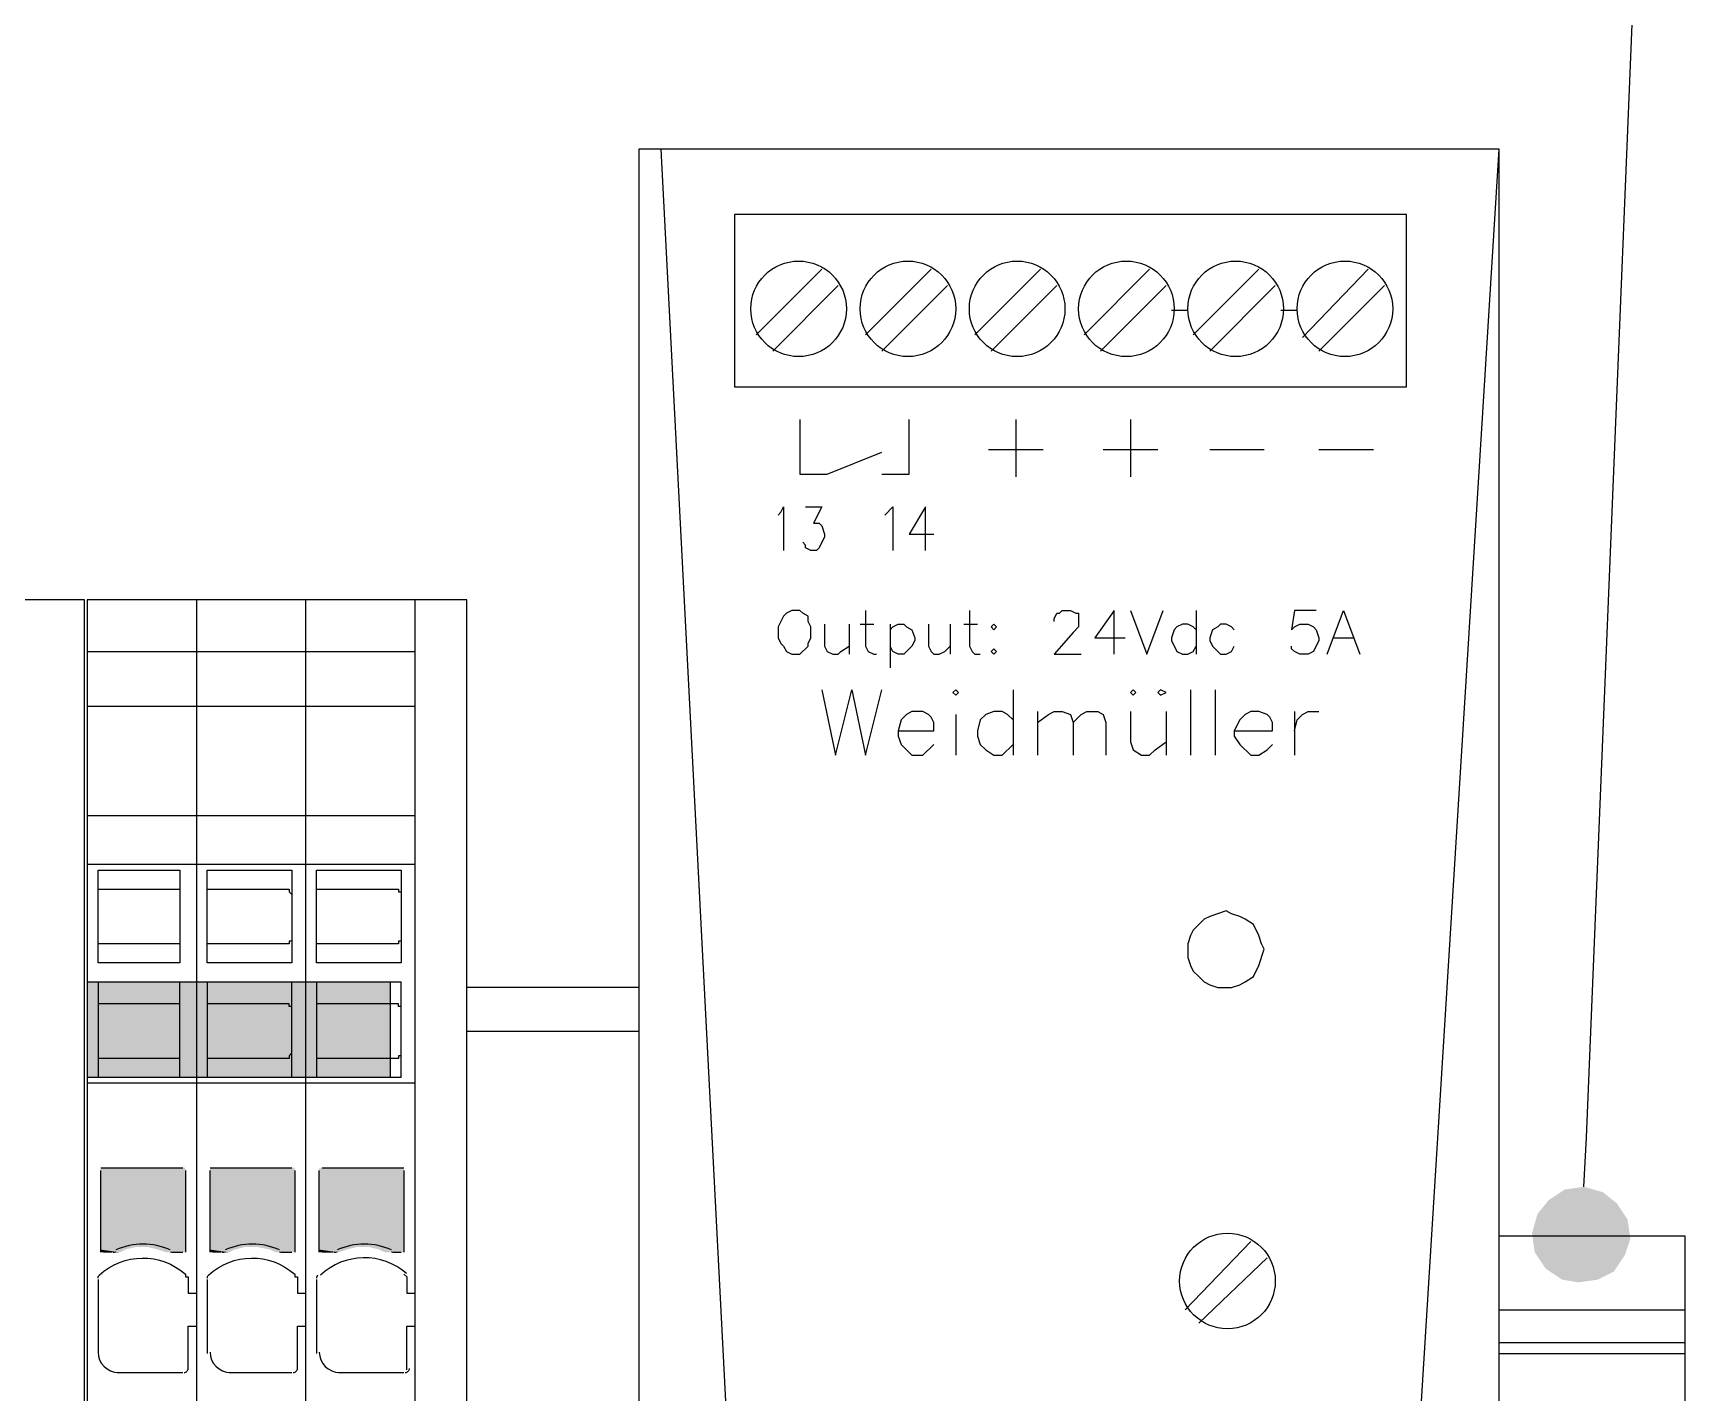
# Model space of a CAD drawing. Header units: feet. Extents: x -159 to 1687, y -48 to 1556.
# Drawn here: x 550.8143 to 551.0663, y 1044.5509 to 1044.7584 of the extents above; entities that cross this region are included whole.
import ezdxf

# ---------------------------------------------------------------- set-up
doc = ezdxf.new("R2010")
doc.units = ezdxf.units.FT
doc.header["$MEASUREMENT"] = 0
for name, color, linetype in [('PDF_0', 7, 'Continuous'), ('PDF_Carril', 7, 'Continuous'), ('PDF_Prensaestopas', 7, 'Continuous')]:
    doc.layers.add(name, color=color, linetype=linetype)

msp = doc.modelspace()

# ---------------------------------------------------------------- linework, layer by layer
at = {"layer": 'PDF_0', "lineweight": 25}
for p, q in [((550.8391969444135, 1044.671939071256), (550.8391969444135, 1044.381925486276)), ((550.8558643918261, 1044.671939071256), (550.8558643918261, 1044.381925486276)), ((550.8225294970007, 1044.613603005313), (550.8704484083121, 1044.613603005313)), ((550.8704484083121, 1044.599018988826), (550.8225294970007, 1044.599018988826))]:
    msp.add_line(p, q, dxfattribs=at)
for points in [[(551.0204554350257, 1044.458595744375), (551.0379562548092, 1044.740692291834), (550.9067001064348, 1044.740692291834), (550.9067001064348, 1044.330673085483), (551.0379562548092, 1044.330673085483), (551.0379562548092, 1044.740692291834)], [(550.9100335959172, 1044.740692291834), (550.9246176124034, 1044.45901243056), (551.0204554350257, 1044.45901243056), (551.0379562548092, 1044.330673085483)], [(550.9246176124034, 1044.712357631232), (550.9346180808509, 1044.72235809968)], [(550.941285059816, 1044.712357631232), (550.9512855282635, 1044.72235809968)], [(550.9579525072284, 1044.712357631232), (550.9679529756763, 1044.72235809968)], [(550.9746199546412, 1044.712357631232), (550.9846204230887, 1044.72235809968)], [(550.9912874020538, 1044.712357631232), (551.0012878705013, 1044.72235809968)], [(551.0079548494666, 1044.711940945047), (551.0179553179141, 1044.72235809968)], [(550.927117729515, 1044.70985751412), (550.9371181979625, 1044.719857982568)], [(550.9437851769278, 1044.70985751412), (550.9537856453753, 1044.719857982568)], [(550.9604526243404, 1044.70985751412), (550.9704530927879, 1044.719857982568)], [(550.9771200717532, 1044.70985751412), (550.9871205402007, 1044.719857982568)], [(550.9937875191658, 1044.70985751412), (551.0037879876134, 1044.719857982568)], [(551.0104549665782, 1044.70985751412), (551.0204554350257, 1044.719857982568)], [(550.9879539125714, 1044.7161078069), (550.9904540296832, 1044.7161078069)], [(551.0046213599837, 1044.7161078069), (551.0071214770958, 1044.7161078069)], [(550.9312845913685, 1044.699440359487), (550.9312845913685, 1044.691106635781), (550.9354514532215, 1044.691106635781), (550.9437851769278, 1044.694440125263)], [(550.9437851769278, 1044.691106635781), (550.9479520387808, 1044.691106635781), (550.9479520387808, 1044.699440359487)], [(550.9642028000085, 1044.699440359487), (550.9642028000085, 1044.690689949596)], [(550.9817036197915, 1044.699440359487), (550.9817036197915, 1044.690689949596)], [(550.9600359381552, 1044.694856811449), (550.9683696618615, 1044.694856811449)], [(550.9775367579384, 1044.694856811449), (550.985870481645, 1044.694856811449)], [(550.9937875191658, 1044.694856811449), (551.0021212428721, 1044.694856811449)], [(551.0104549665782, 1044.694856811449), (551.0187886902847, 1044.694856811449)], [(550.9279511018856, 1044.684856343001), (550.9283677880712, 1044.685273029187), (550.9287844742564, 1044.686106401557), (550.9287844742564, 1044.679439422592)], [(550.9321179637388, 1044.686106401557), (550.9346180808509, 1044.686106401557), (550.9333680222951, 1044.683606284445), (550.9342013946657, 1044.683606284445), (550.9346180808509, 1044.68318959826), (550.9350347670361, 1044.681939539704), (550.9350347670361, 1044.681522853518), (550.9342013946657, 1044.679856108778), (550.9337847084801, 1044.679439422592), (550.9329513361095, 1044.679439422592), (550.9321179637388, 1044.679856108778), (550.9321179637388, 1044.680272794963), (550.9317012775537, 1044.680689481148)], [(550.9442018631132, 1044.684856343001), (550.945451921669, 1044.686106401557), (550.945451921669, 1044.679439422592)], [(550.9504521558929, 1044.679439422592), (550.9504521558929, 1044.686106401557), (550.9479520387808, 1044.681939539704), (550.9517022144487, 1044.681939539704)], [(550.8221128108155, 1044.671939071256), (550.7641934310564, 1044.671939071256), (550.7641934310564, 1044.381925486276), (550.8221128108155, 1044.381925486276)], [(550.8221128108155, 1044.381925486276), (550.8221128108155, 1044.671939071256)], [(550.8804488767596, 1044.671939071256), (550.8225294970007, 1044.671939071256), (550.8225294970007, 1044.381925486276), (550.8804488767596, 1044.381925486276)], [(550.8725318392385, 1044.671939071256), (550.8725318392385, 1044.381925486276)], [(550.8804488767596, 1044.381925486276), (550.8804488767596, 1044.671939071256)], [(550.941285059816, 1044.670272326515), (550.941285059816, 1044.664855406106), (550.9417017460012, 1044.664022033736), (550.9425351183718, 1044.66360534755), (550.942951804557, 1044.66360534755)], [(550.957119134858, 1044.670272326515), (550.957119134858, 1044.664855406106), (550.9575358210432, 1044.664022033736), (550.9579525072284, 1044.66360534755), (550.958785879599, 1044.66360534755)], [(550.9700364066027, 1044.668605581774), (550.9700364066027, 1044.669022267959), (550.9704530927879, 1044.66985564033), (550.9708697789731, 1044.66985564033), (550.9712864651588, 1044.670272326515), (550.9725365237146, 1044.670272326515), (550.9733698960852, 1044.66985564033), (550.9737865822703, 1044.66985564033), (550.9737865822703, 1044.667772209403), (550.9729532099, 1044.666938837033), (550.9700364066027, 1044.66360534755), (550.974203268456, 1044.66360534755)], [(550.9792035026796, 1044.66360534755), (550.9792035026796, 1044.670272326515), (550.9762866993824, 1044.666105464662), (550.9808702474211, 1044.666105464662)], [(550.9817036197915, 1044.670272326515), (550.9842037369035, 1044.66360534755), (550.9867038540151, 1044.670272326515)], [(550.991704088239, 1044.670272326515), (550.991704088239, 1044.66360534755)], [(551.010038280393, 1044.670272326515), (551.0067047909106, 1044.670272326515), (551.0062881047252, 1044.667355523218), (551.0067047909106, 1044.667772209403), (551.007538163281, 1044.668188895589), (551.0087882218372, 1044.668188895589), (551.0096215942078, 1044.667772209403), (551.010038280393, 1044.667355523218), (551.0104549665782, 1044.666105464662), (551.0104549665782, 1044.665688778477), (551.0096215942078, 1044.664022033736), (551.0087882218372, 1044.66360534755), (551.007538163281, 1044.66360534755), (551.0067047909106, 1044.664022033736), (551.0062881047252, 1044.66443871992), (551.0062881047252, 1044.664855406106)], [(551.0117050251345, 1044.66360534755), (551.0142051422463, 1044.670272326515), (551.0167052593583, 1044.66360534755)], [(550.9350347670361, 1044.668188895589), (550.9350347670361, 1044.664855406106), (550.9354514532215, 1044.664022033736), (550.9362848255921, 1044.66360534755), (550.9371181979625, 1044.66360534755), (550.9375348841481, 1044.664022033736), (550.9387849427039, 1044.664855406106)], [(550.9387849427039, 1044.668188895589), (550.9387849427039, 1044.66360534755)], [(550.9404516874454, 1044.668188895589), (550.9425351183718, 1044.668188895589)], [(550.9450352354836, 1044.668188895589), (550.9450352354836, 1044.661521916623)], [(550.9450352354836, 1044.667355523218), (550.945451921669, 1044.667772209403), (550.9462852940399, 1044.668188895589), (550.9471186664105, 1044.668188895589), (550.9475353525957, 1044.667772209403), (550.9483687249663, 1044.667355523218), (550.9487854111514, 1044.666105464662), (550.9487854111514, 1044.665688778477), (550.9483687249663, 1044.664855406106), (550.9471186664105, 1044.66360534755), (550.9462852940399, 1044.66360534755), (550.945451921669, 1044.664022033736), (550.9450352354836, 1044.664855406106)], [(550.9508688420781, 1044.668188895589), (550.9508688420781, 1044.664855406106), (550.9512855282635, 1044.664022033736), (550.9517022144487, 1044.66360534755), (550.9525355868195, 1044.66360534755), (550.9533689591901, 1044.664022033736), (550.9542023315607, 1044.664855406106)], [(550.9542023315607, 1044.668188895589), (550.9542023315607, 1044.66360534755)], [(550.9562857624874, 1044.668188895589), (550.958369193414, 1044.668188895589)], [(550.991704088239, 1044.667355523218), (550.9912874020538, 1044.667772209403), (550.9904540296832, 1044.668188895589), (550.9896206573123, 1044.668188895589), (550.9887872849422, 1044.667772209403), (550.9883705987565, 1044.667355523218), (550.9879539125714, 1044.666105464662), (550.9879539125714, 1044.665688778477), (550.9887872849422, 1044.664022033736), (550.9896206573123, 1044.66360534755), (550.9904540296832, 1044.66360534755), (550.9912874020538, 1044.664022033736), (550.991704088239, 1044.664855406106)], [(550.9975376948335, 1044.667355523218), (550.9971210086483, 1044.667772209403), (550.9962876362777, 1044.668188895589), (550.9954542639068, 1044.668188895589), (550.9950375777219, 1044.667772209403), (550.994204205351, 1044.667355523218), (550.9937875191658, 1044.666105464662), (550.9937875191658, 1044.665688778477), (550.994204205351, 1044.664855406106), (550.9950375777219, 1044.664022033736), (550.9954542639068, 1044.66360534755), (550.9962876362777, 1044.66360534755), (550.9971210086483, 1044.664022033736), (550.9975376948335, 1044.664855406106)], [(551.0125383975048, 1044.666105464662), (551.0158718869875, 1044.666105464662)], [(550.8225294970007, 1044.664022033736), (550.8725318392385, 1044.664022033736)], [(550.9346180808509, 1044.658188427141), (550.9367015117773, 1044.648187958694), (550.9392016288894, 1044.658188427141), (550.941285059816, 1044.648187958694), (550.9437851769278, 1044.658188427141)], [(550.9637861138228, 1044.658188427141), (550.9637861138228, 1044.648187958694)], [(550.9908707158686, 1044.658188427141), (550.9908707158686, 1044.648187958694)], [(550.9946208915362, 1044.658188427141), (550.9946208915362, 1044.648187958694)], [(550.8225294970007, 1044.655688310029), (550.8725318392385, 1044.655688310029)], [(550.9462852940399, 1044.651938134361), (550.9517022144487, 1044.651938134361), (550.9517022144487, 1044.653188192917), (550.9512855282635, 1044.654021565288), (550.9508688420781, 1044.654438251473), (550.9500354697075, 1044.654854937658), (550.9483687249663, 1044.654854937658), (550.9475353525957, 1044.654438251473), (550.946701980225, 1044.653604879103), (550.9462852940399, 1044.651938134361), (550.9462852940399, 1044.651104761991), (550.946701980225, 1044.649854703434), (550.9483687249663, 1044.648187958694), (550.9500354697075, 1044.648187958694), (550.9517022144487, 1044.649854703434)], [(550.9550357039316, 1044.654438251473), (550.9550357039316, 1044.648187958694)], [(550.9637861138228, 1044.653604879103), (550.9629527414522, 1044.654438251473), (550.9621193690818, 1044.654854937658), (550.9608693105256, 1044.654854937658), (550.9596192519698, 1044.654438251473), (550.958785879599, 1044.653604879103), (550.958369193414, 1044.651938134361), (550.958369193414, 1044.651104761991), (550.958785879599, 1044.649854703434), (550.9596192519698, 1044.649021331064), (550.9608693105256, 1044.648187958694), (550.9621193690818, 1044.648187958694), (550.9637861138228, 1044.649854703434)], [(550.9675362894907, 1044.654854937658), (550.9675362894907, 1044.648187958694)], [(550.9675362894907, 1044.653188192917), (550.9692030342321, 1044.654438251473), (550.9700364066027, 1044.654854937658), (550.9712864651588, 1044.654854937658), (550.9725365237146, 1044.654438251473), (550.9729532099, 1044.653188192917), (550.9729532099, 1044.648187958694)], [(550.9729532099, 1044.653188192917), (550.974203268456, 1044.654438251473), (550.9750366408266, 1044.654854937658), (550.9767033855676, 1044.654854937658), (550.9775367579384, 1044.654438251473), (550.9779534441238, 1044.653188192917), (550.9779534441238, 1044.648187958694)], [(550.9817036197915, 1044.654854937658), (550.9817036197915, 1044.65027138962), (550.9821203059769, 1044.649021331064), (550.9833703645329, 1044.648187958694), (550.9846204230887, 1044.648187958694), (550.9854537954593, 1044.649021331064), (550.9871205402007, 1044.65027138962)], [(550.9871205402007, 1044.654854937658), (550.9871205402007, 1044.648187958694)], [(550.9975376948335, 1044.651938134361), (551.0033713014279, 1044.651938134361), (551.0033713014279, 1044.653188192917), (551.0029546152427, 1044.654021565288), (551.0025379290573, 1044.654438251473), (551.0012878705013, 1044.654854937658), (551.0000378119455, 1044.654854937658), (550.9992044395749, 1044.654438251473), (550.9983710672041, 1044.653604879103), (550.9975376948335, 1044.651938134361), (550.9975376948335, 1044.651104761991), (550.9983710672041, 1044.649854703434), (551.0000378119455, 1044.648187958694), (551.0012878705013, 1044.648187958694), (551.0025379290573, 1044.649021331064), (551.0033713014279, 1044.649854703434)], [(551.0067047909106, 1044.654854937658), (551.0067047909106, 1044.648187958694)], [(551.0067047909106, 1044.651938134361), (551.0071214770958, 1044.653604879103), (551.0079548494666, 1044.654438251473), (551.0087882218372, 1044.654854937658), (551.0104549665782, 1044.654854937658)], [(550.8225294970007, 1044.639020862616), (550.8725318392385, 1044.639020862616)], [(550.8725318392385, 1044.631520511281), (550.8225294970007, 1044.631520511281)], [(550.8241962417421, 1044.627770335613), (550.8366968273015, 1044.627770335613)], [(550.8408636891545, 1044.627770335613), (550.8533642747141, 1044.627770335613), (550.8533642747141, 1044.627353649428), (550.8537809608997, 1044.626936963242)], [(550.8575311365673, 1044.627770335613), (550.8700317221269, 1044.627770335613), (550.8700317221269, 1044.627353649428), (550.8704484083121, 1044.627353649428)], [(550.8366968273015, 1044.619436611907), (550.8241962417421, 1044.619436611907)], [(550.8537809608997, 1044.619853298092), (550.8533642747141, 1044.619853298092), (550.8533642747141, 1044.619436611907), (550.8408636891545, 1044.619436611907)], [(550.8704484083121, 1044.619853298092), (550.8700317221269, 1044.619853298092), (550.8700317221269, 1044.619436611907), (550.8575311365673, 1044.619436611907)], [(550.8241962417421, 1044.613603005313), (550.8241962417421, 1044.599018988826)], [(550.8366968273015, 1044.599018988826), (550.8366968273015, 1044.613603005313)], [(550.8408636891545, 1044.613603005313), (550.8408636891545, 1044.599018988826)], [(550.8537809608997, 1044.599018988826), (550.8537809608997, 1044.613603005313)], [(550.8575311365673, 1044.613603005313), (550.8575311365673, 1044.599018988826)], [(550.8687816635711, 1044.613603005313), (550.8687816635711, 1044.599018988826)], [(550.8704484083121, 1044.599018988826), (550.8704484083121, 1044.613603005313)], [(550.9067001064348, 1044.612769632941), (550.8804488767596, 1044.612769632941)], [(550.8366968273015, 1044.61026951583), (550.8241962417421, 1044.61026951583)], [(550.8537809608997, 1044.609852829644), (550.8533642747141, 1044.609852829644), (550.8533642747141, 1044.61026951583), (550.8408636891545, 1044.61026951583)], [(550.8704484083121, 1044.609852829644), (550.8700317221269, 1044.609852829644), (550.8700317221269, 1044.61026951583), (550.8575311365673, 1044.61026951583)], [(550.8804488767596, 1044.606102653976), (550.9067001064348, 1044.606102653976)], [(550.8537809608997, 1044.602769164494), (550.8533642747141, 1044.602352478309), (550.8533642747141, 1044.601935792124), (550.8408636891545, 1044.601935792124)], [(550.8704484083121, 1044.602352478309), (550.8700317221269, 1044.602352478309), (550.8700317221269, 1044.601935792124), (550.8575311365673, 1044.601935792124)], [(550.8366968273015, 1044.601935792124), (550.8241962417421, 1044.601935792124)], [(550.8725318392385, 1044.598185616455), (550.8225294970007, 1044.598185616455)], [(550.8246129279273, 1044.585268344711), (550.8371135134869, 1044.585268344711)], [(550.8246129279273, 1044.572351072965), (550.8246129279273, 1044.584851658526)], [(550.8375301996721, 1044.584851658526), (550.8375301996721, 1044.572351072965)], [(550.8412803753399, 1044.585268344711), (550.8537809608997, 1044.585268344711)], [(550.8412803753399, 1044.572351072965), (550.8412803753399, 1044.584851658526)], [(550.8541976470849, 1044.584851658526), (550.8541976470849, 1044.572351072965)], [(550.8579478227527, 1044.572351072965), (550.8579478227527, 1044.584851658526)], [(550.8583645089379, 1044.585268344711), (550.8708650944975, 1044.585268344711)], [(550.8708650944975, 1044.584851658526), (550.8708650944975, 1044.572351072965)], [(550.8262796726688, 1044.572351072965), (550.8250296141127, 1044.572351072965)], [(550.8354467687454, 1044.572351072965), (550.8371135134869, 1044.572351072965)], [(550.8429471200814, 1044.572351072965), (550.8416970615251, 1044.572351072965)], [(550.8521142161583, 1044.572351072965), (550.8537809608997, 1044.572351072965)], [(550.8600312536794, 1044.572351072965), (550.8583645089379, 1044.572351072965)], [(550.8691983497561, 1044.572351072965), (550.8704484083121, 1044.572351072965)], [(550.990037343498, 1044.563600663074), (551.0000378119455, 1044.574017817707)], [(550.9921207744246, 1044.561517232148), (551.0025379290573, 1044.571517700595)], [(550.8241962417421, 1044.568184211113), (550.8241962417421, 1044.556933684109)], [(550.8408636891545, 1044.568184211113), (550.8408636891545, 1044.556933684109)], [(550.8575311365673, 1044.568184211113), (550.8575311365673, 1044.556933684109)], [(550.8708650944975, 1044.569017583483), (550.8712817806827, 1044.568600897298), (550.8712817806827, 1044.566100780186), (550.8725318392385, 1044.566100780186)], [(550.8379468858577, 1044.554433566997), (550.8379468858577, 1044.561100545962), (550.8391969444135, 1044.561100545962)], [(550.8546143332701, 1044.554433566997), (550.8546143332701, 1044.561100545962), (550.8558643918261, 1044.561100545962)], [(550.8712817806827, 1044.554433566997), (550.8712817806827, 1044.561100545962), (550.8725318392385, 1044.561100545962)], [(550.8271130450394, 1044.554016880812), (550.8371135134869, 1044.554016880812)], [(550.8441971786372, 1044.554016880812), (550.8537809608997, 1044.554016880812)], [(550.86086462605, 1044.554016880812), (550.8708650944975, 1044.554016880812)]]:
    msp.add_lwpolyline(points, dxfattribs=at)
for points in [[(551.0237889245086, 1044.704440593711), (551.0237889245086, 1044.730691823386), (550.921284122921, 1044.730691823386), (550.921284122921, 1044.704440593711)], [(550.9300345328122, 1044.670272326515), (550.9292011604416, 1044.66985564033), (550.9287844742564, 1044.669438954145), (550.9279511018856, 1044.667772209403), (550.9279511018856, 1044.666105464662), (550.9283677880712, 1044.665272092292), (550.9287844742564, 1044.664855406106), (550.9292011604416, 1044.664022033736), (550.9300345328122, 1044.66360534755), (550.9312845913685, 1044.66360534755), (550.9325346499243, 1044.664855406106), (550.9325346499243, 1044.665272092292), (550.9329513361095, 1044.666105464662), (550.9329513361095, 1044.667772209403), (550.9325346499243, 1044.668605581774), (550.9325346499243, 1044.669438954145), (550.9317012775537, 1044.66985564033), (550.9312845913685, 1044.670272326515)], [(550.9608693105256, 1044.668188895589), (550.9604526243404, 1044.667772209403), (550.9608693105256, 1044.667355523218), (550.9612859967112, 1044.667772209403)], [(550.9608693105256, 1044.66443871992), (550.9604526243404, 1044.664022033736), (550.9608693105256, 1044.66360534755), (550.9612859967112, 1044.664022033736)], [(550.9546190177459, 1044.657771740956), (550.9550357039316, 1044.65735505477), (550.9554523901168, 1044.657771740956), (550.9550357039316, 1044.658188427141)], [(550.9817036197915, 1044.657771740956), (550.9821203059769, 1044.65735505477), (550.9825369921621, 1044.657771740956), (550.9821203059769, 1044.658188427141)], [(550.985870481645, 1044.657771740956), (550.9862871678301, 1044.65735505477), (550.9871205402007, 1044.657771740956), (550.9862871678301, 1044.658188427141)], [(550.8241962417421, 1044.63068713891), (550.8366968273015, 1044.63068713891), (550.8366968273015, 1044.61651980861), (550.8241962417421, 1044.61651980861)], [(550.8408636891545, 1044.63068713891), (550.8537809608997, 1044.63068713891), (550.8537809608997, 1044.61651980861), (550.8408636891545, 1044.61651980861)], [(550.8575311365673, 1044.63068713891), (550.8704484083121, 1044.63068713891), (550.8704484083121, 1044.61651980861), (550.8575311365673, 1044.61651980861)], [(551.0021212428721, 1044.618603239536), (551.001704556687, 1044.619436611907), (551.0012878705013, 1044.620686670463), (551.0004544981307, 1044.622353415204), (550.9992044395749, 1044.623186787574), (550.9983710672041, 1044.62360347376), (550.9971210086483, 1044.624020159945), (550.9962876362777, 1044.62443684613), (550.9937875191658, 1044.62360347376), (550.9929541467952, 1044.623186787574), (550.9912874020538, 1044.621520042833), (550.9908707158686, 1044.620686670463), (550.9904540296832, 1044.619436611907), (550.9904540296832, 1044.61735318098), (550.9908707158686, 1044.616103122424), (550.9912874020538, 1044.615269750054), (550.9921207744246, 1044.614436377683), (550.9929541467952, 1044.613603005313), (550.9937875191658, 1044.613186319127), (550.9950375777219, 1044.612769632941), (550.9971210086483, 1044.612769632941), (550.9983710672041, 1044.613186319127), (550.9992044395749, 1044.613603005313), (551.0004544981307, 1044.614436377683), (551.0012878705013, 1044.616103122424)]]:
    msp.add_lwpolyline(points, close=True, dxfattribs=at)
for points in [[(550.8241962417426, 1044.568392554205, -0.2075038062929866), (550.8243830171577, 1044.568877397749, -0.3849031679537852), (550.8375301996721, 1044.569017583483), (550.8375301996721, 1044.568600897298), (550.8379468858577, 1044.568600897298), (550.8379468858577, 1044.566100780186), (550.8391969444135, 1044.566100780186)], [(550.8408636891545, 1044.568392554205, -0.2075038066594428), (550.8410504645703, 1044.568877397749, -0.3849031679504815), (550.8541976470849, 1044.569017583483), (550.8541976470849, 1044.568600897298), (550.8546143332701, 1044.568600897298), (550.8546143332701, 1044.566100780186), (550.8558643918261, 1044.566100780186)]]:
    msp.add_lwpolyline(points, format="xyb", dxfattribs=at)
for centre, radius in [((550.9310762786195, 1044.716316180336), 0.007291977899082244), ((550.9477437260323, 1044.716316180336), 0.007291977899090238), ((550.9644111734449, 1044.716316180336), 0.007291977899045606), ((550.9810786208577, 1044.716316180336), 0.007291977899130539), ((550.9977460682703, 1044.716316180336), 0.007291977899082078), ((551.0144135156827, 1044.716316180337), 0.007291977899109389), ((550.9964960097143, 1044.567975898364), 0.007291977899123211)]:
    msp.add_circle(centre, radius, dxfattribs=at)
for centre, radius, start, end in [((550.8264879465662, 1044.573394049589), 0.001042976625589334, 270.0038012265124, 293.9121655904765), ((550.8310715637997, 1044.563392008899), 0.01020917470824285, 66.06140142231527, 113.938598577364), ((550.8356551810355, 1044.573394049606), 0.001042976642130483, 246.0878346870354, 269.9961986620662), ((550.8431553939752, 1044.573394049601), 0.001042976637030546, 270.0038014126631, 293.9121655059281), ((550.8477390112125, 1044.563392008899), 0.01020917470825194, 66.06140142221606, 113.9385985772588), ((550.8523226284478, 1044.573394049605), 0.001042976641277266, 246.0878346648608, 269.9961986607895), ((550.860239527572, 1044.573394049607), 0.00104297664390955, 270.00380148664, 293.9121654203965), ((550.8648231448103, 1044.563392008899), 0.01020917470821194, 66.06140142270318, 113.9385985777548), ((550.8694067620479, 1044.573394049605), 0.001042976641849912, 246.087834578195, 269.9961985688248), ((550.8648231119253, 1044.561725884274), 0.00979185177924267, 48.87646612641154, 133.083960403209), ((550.8581565516022, 1044.568392479382), 0.0006254150391027931, 133.1022245555588, 179.9931452146131), ((550.8273214124722, 1044.557142051542), 0.003125170730357292, 180.0004462471463, 269.9995537518506), ((550.84440554607, 1044.557142051542), 0.003125170730195919, 180.0004462476934, 269.9995537548078), ((550.8610729934828, 1044.557142051542), 0.003125170730286515, 180.000446247485, 269.9995537531468), ((550.8373218901218, 1044.554641876547), 0.0006249957363153413, 269.996925046484, 0.003074976301174593), ((550.853989337535, 1044.554641876547), 0.0006249957355366504, 269.9969249970119, 0.003075047692159664), ((550.8710734711337, 1044.554641876547), 0.0006249957359273721, 269.9969249465562, 0.003075011866391609)]:
    msp.add_arc(centre, radius, start, end, dxfattribs=at)
at = {"layer": 'PDF_0', "color": 5, "transparency": 33554559}
for points in [[(550.8687816635711, 1044.613603005313), (550.8225294970007, 1044.613603005313), (550.8687816635711, 1044.599018988826)], [(550.8225294970007, 1044.613603005313), (550.8687816635711, 1044.599018988826), (550.8225294970007, 1044.599018988826)], [(550.8371135134869, 1044.585268344711), (550.8371135134869, 1044.585268344711), (550.8246129279273, 1044.585268344711)], [(550.8246129279273, 1044.585268344711), (550.8371135134869, 1044.585268344711), (550.8371135134869, 1044.585268344711)], [(550.8246129279273, 1044.585268344711), (550.8375301996721, 1044.585268344711), (550.8375301996721, 1044.585268344711)], [(550.8375301996721, 1044.585268344711), (550.8375301996721, 1044.585268344711), (550.8246129279273, 1044.585268344711)], [(550.8375301996721, 1044.585268344711), (550.8246129279273, 1044.585268344711), (550.8371135134869, 1044.585268344711)], [(550.8375301996721, 1044.585268344711), (550.8246129279273, 1044.585268344711), (550.8375301996721, 1044.584851658526)], [(550.8246129279273, 1044.585268344711), (550.8375301996721, 1044.584851658526), (550.8246129279273, 1044.584851658526)], [(550.8246129279273, 1044.584851658526), (550.8375301996721, 1044.584851658526), (550.8375301996721, 1044.584851658526)], [(550.8375301996721, 1044.584851658526), (550.8375301996721, 1044.584851658526), (550.8246129279273, 1044.584851658526)], [(550.8375301996721, 1044.584851658526), (550.8246129279273, 1044.584851658526), (550.8375301996721, 1044.573184445337)], [(550.8246129279273, 1044.584851658526), (550.8375301996721, 1044.573184445337), (550.8246129279273, 1044.573184445337)], [(550.8412803753399, 1044.585268344711), (550.8537809608997, 1044.585268344711), (550.8537809608997, 1044.585268344711)], [(550.8537809608997, 1044.585268344711), (550.8537809608997, 1044.585268344711), (550.8412803753399, 1044.585268344711)], [(550.8412803753399, 1044.585268344711), (550.8541976470849, 1044.585268344711), (550.8541976470849, 1044.585268344711)], [(550.8541976470849, 1044.585268344711), (550.8541976470849, 1044.585268344711), (550.8412803753399, 1044.585268344711)], [(550.8541976470849, 1044.585268344711), (550.8412803753399, 1044.585268344711), (550.8537809608997, 1044.585268344711)], [(550.8541976470849, 1044.585268344711), (550.8412803753399, 1044.585268344711), (550.8541976470849, 1044.584851658526)], [(550.8412803753399, 1044.585268344711), (550.8541976470849, 1044.584851658526), (550.8412803753399, 1044.584851658526)], [(550.8412803753399, 1044.584851658526), (550.8541976470849, 1044.584851658526), (550.8541976470849, 1044.584851658526)], [(550.8541976470849, 1044.584851658526), (550.8541976470849, 1044.584851658526), (550.8412803753399, 1044.584851658526)], [(550.8541976470849, 1044.584851658526), (550.8412803753399, 1044.584851658526), (550.8541976470849, 1044.573184445337)], [(550.8412803753399, 1044.584851658526), (550.8541976470849, 1044.573184445337), (550.8412803753399, 1044.573184445337)], [(550.8708650944975, 1044.585268344711), (550.8583645089379, 1044.585268344711), (550.8579478227527, 1044.585268344711)], [(550.8708650944975, 1044.585268344711), (550.8708650944975, 1044.585268344711), (550.8579478227527, 1044.585268344711)], [(550.8579478227527, 1044.585268344711), (550.8708650944975, 1044.585268344711), (550.8708650944975, 1044.585268344711)], [(550.8708650944975, 1044.585268344711), (550.8579478227527, 1044.585268344711), (550.8708650944975, 1044.584851658526)], [(550.8579478227527, 1044.585268344711), (550.8708650944975, 1044.584851658526), (550.8579478227527, 1044.584851658526)], [(550.8579478227527, 1044.584851658526), (550.8708650944975, 1044.584851658526), (550.8708650944975, 1044.584851658526)], [(550.8708650944975, 1044.584851658526), (550.8708650944975, 1044.584851658526), (550.8579478227527, 1044.584851658526)], [(550.8708650944975, 1044.584851658526), (550.8579478227527, 1044.584851658526), (550.8708650944975, 1044.573184445337)], [(550.8579478227527, 1044.584851658526), (550.8708650944975, 1044.573184445337), (550.8579478227527, 1044.573184445337)], [(550.8583645089379, 1044.585268344711), (550.8708650944975, 1044.585268344711), (550.8708650944975, 1044.585268344711)], [(550.8708650944975, 1044.585268344711), (550.8708650944975, 1044.585268344711), (550.8583645089379, 1044.585268344711)], [(550.8300298483366, 1044.573184445337), (550.8246129279273, 1044.573184445337), (550.8283631035952, 1044.572767759151)], [(550.8246129279273, 1044.573184445337), (550.8283631035952, 1044.572767759151), (550.8246129279273, 1044.572767759151)], [(550.8283631035952, 1044.572767759151), (550.8246129279273, 1044.572767759151), (550.8275297312246, 1044.572351072965)], [(550.8246129279273, 1044.572767759151), (550.8275297312246, 1044.572351072965), (550.8246129279273, 1044.572351072965)], [(550.8246129279273, 1044.572351072965), (550.8275297312246, 1044.572351072965), (550.8275297312246, 1044.572351072965)], [(550.8275297312246, 1044.572351072965), (550.8275297312246, 1044.572351072965), (550.8246129279273, 1044.572351072965)], [(550.8271130450394, 1044.572351072965), (550.8246129279273, 1044.572351072965), (550.8275297312246, 1044.572351072965)], [(550.8246129279273, 1044.572351072965), (550.8271130450394, 1044.572351072965), (550.8271130450394, 1044.572351072965)], [(550.8271130450394, 1044.572351072965), (550.8271130450394, 1044.572351072965), (550.8246129279273, 1044.572351072965)], [(550.826696358854, 1044.572351072965), (550.826696358854, 1044.572351072965), (550.8246129279273, 1044.572351072965)], [(550.826696358854, 1044.572351072965), (550.8246129279273, 1044.572351072965), (550.8271130450394, 1044.572351072965)], [(550.8246129279273, 1044.572351072965), (550.826696358854, 1044.572351072965), (550.826696358854, 1044.572351072965)], [(550.8246129279273, 1044.572351072965), (550.826696358854, 1044.572351072965), (550.8250296141127, 1044.572351072965)], [(550.8262796726688, 1044.572351072965), (550.8262796726688, 1044.572351072965), (550.8250296141127, 1044.572351072965)], [(550.8262796726688, 1044.572351072965), (550.8250296141127, 1044.572351072965), (550.826696358854, 1044.572351072965)], [(550.8250296141127, 1044.572351072965), (550.8262796726688, 1044.572351072965), (550.8262796726688, 1044.572351072965)], [(550.8375301996721, 1044.573184445337), (550.8316965930776, 1044.573184445337), (550.8375301996721, 1044.572767759151)], [(550.8316965930776, 1044.573184445337), (550.8375301996721, 1044.572767759151), (550.833363337819, 1044.572767759151)], [(550.8375301996721, 1044.572767759151), (550.833363337819, 1044.572767759151), (550.8375301996721, 1044.572351072965)], [(550.833363337819, 1044.572767759151), (550.8375301996721, 1044.572351072965), (550.8346133963748, 1044.572351072965)], [(550.8375301996721, 1044.572351072965), (550.8375301996721, 1044.572351072965), (550.8346133963748, 1044.572351072965)], [(550.8346133963748, 1044.572351072965), (550.8375301996721, 1044.572351072965), (550.8375301996721, 1044.572351072965)], [(550.8346133963748, 1044.572351072965), (550.8375301996721, 1044.572351072965), (550.8350300825605, 1044.572351072965)], [(550.8371135134869, 1044.572351072965), (550.8350300825605, 1044.572351072965), (550.8375301996721, 1044.572351072965)], [(550.8350300825605, 1044.572351072965), (550.8371135134869, 1044.572351072965), (550.8371135134869, 1044.572351072965)], [(550.8371135134869, 1044.572351072965), (550.8371135134869, 1044.572351072965), (550.8350300825605, 1044.572351072965)], [(550.8350300825605, 1044.572351072965), (550.8371135134869, 1044.572351072965), (550.8354467687454, 1044.572351072965)], [(550.8371135134869, 1044.572351072965), (550.8371135134869, 1044.572351072965), (550.8354467687454, 1044.572351072965)], [(550.8354467687454, 1044.572351072965), (550.8371135134869, 1044.572351072965), (550.8371135134869, 1044.572351072965)], [(550.846697295749, 1044.573184445337), (550.8412803753399, 1044.573184445337), (550.845030551008, 1044.572767759151)], [(550.8412803753399, 1044.573184445337), (550.845030551008, 1044.572767759151), (550.8412803753399, 1044.572767759151)], [(550.845030551008, 1044.572767759151), (550.8412803753399, 1044.572767759151), (550.8441971786372, 1044.572351072965)], [(550.8412803753399, 1044.572767759151), (550.8441971786372, 1044.572351072965), (550.8412803753399, 1044.572351072965)], [(550.8412803753399, 1044.572351072965), (550.8441971786372, 1044.572351072965), (550.8441971786372, 1044.572351072965)], [(550.8441971786372, 1044.572351072965), (550.8441971786372, 1044.572351072965), (550.8412803753399, 1044.572351072965)], [(550.8437804924517, 1044.572351072965), (550.8412803753399, 1044.572351072965), (550.8441971786372, 1044.572351072965)], [(550.8412803753399, 1044.572351072965), (550.8437804924517, 1044.572351072965), (550.8437804924517, 1044.572351072965)], [(550.8437804924517, 1044.572351072965), (550.8437804924517, 1044.572351072965), (550.8412803753399, 1044.572351072965)], [(550.8433638062666, 1044.572351072965), (550.8412803753399, 1044.572351072965), (550.8437804924517, 1044.572351072965)], [(550.8412803753399, 1044.572351072965), (550.8433638062666, 1044.572351072965), (550.8433638062666, 1044.572351072965)], [(550.8433638062666, 1044.572351072965), (550.8433638062666, 1044.572351072965), (550.8412803753399, 1044.572351072965)], [(550.8412803753399, 1044.572351072965), (550.8433638062666, 1044.572351072965), (550.8416970615251, 1044.572351072965)], [(550.8416970615251, 1044.572351072965), (550.8433638062666, 1044.572351072965), (550.8433638062666, 1044.572351072965)], [(550.8433638062666, 1044.572351072965), (550.8433638062666, 1044.572351072965), (550.8416970615251, 1044.572351072965)], [(550.8429471200814, 1044.572351072965), (550.8429471200814, 1044.572351072965), (550.8416970615251, 1044.572351072965)], [(550.8429471200814, 1044.572351072965), (550.8416970615251, 1044.572351072965), (550.8433638062666, 1044.572351072965)], [(550.8541976470849, 1044.573184445337), (550.8483640404904, 1044.573184445337), (550.8541976470849, 1044.572767759151)], [(550.8483640404904, 1044.573184445337), (550.8541976470849, 1044.572767759151), (550.8504474714168, 1044.572767759151)], [(550.8541976470849, 1044.572767759151), (550.8504474714168, 1044.572767759151), (550.8541976470849, 1044.572351072965)], [(550.8504474714168, 1044.572767759151), (550.8541976470849, 1044.572351072965), (550.8512808437877, 1044.572351072965)], [(550.8512808437877, 1044.572351072965), (550.8541976470849, 1044.572351072965), (550.8541976470849, 1044.572351072965)], [(550.8541976470849, 1044.572351072965), (550.8541976470849, 1044.572351072965), (550.8512808437877, 1044.572351072965)], [(550.8512808437877, 1044.572351072965), (550.8541976470849, 1044.572351072965), (550.8516975299729, 1044.572351072965)], [(550.8516975299729, 1044.572351072965), (550.8541976470849, 1044.572351072965), (550.8541976470849, 1044.572351072965)], [(550.8541976470849, 1044.572351072965), (550.8541976470849, 1044.572351072965), (550.8516975299729, 1044.572351072965)], [(550.8516975299729, 1044.572351072965), (550.8541976470849, 1044.572351072965), (550.8521142161583, 1044.572351072965)], [(550.8537809608997, 1044.572351072965), (550.8537809608997, 1044.572351072965), (550.8521142161583, 1044.572351072965)], [(550.8537809608997, 1044.572351072965), (550.8521142161583, 1044.572351072965), (550.8541976470849, 1044.572351072965)], [(550.8521142161583, 1044.572351072965), (550.8537809608997, 1044.572351072965), (550.8537809608997, 1044.572351072965)], [(550.8637814293472, 1044.573184445337), (550.8579478227527, 1044.573184445337), (550.8621146846058, 1044.572767759151)], [(550.8579478227527, 1044.573184445337), (550.8621146846058, 1044.572767759151), (550.8579478227527, 1044.572767759151)], [(550.8621146846058, 1044.572767759151), (550.8579478227527, 1044.572767759151), (550.86086462605, 1044.572351072965)], [(550.8579478227527, 1044.572767759151), (550.86086462605, 1044.572351072965), (550.8579478227527, 1044.572351072965)], [(550.8579478227527, 1044.572351072965), (550.86086462605, 1044.572351072965), (550.86086462605, 1044.572351072965)], [(550.86086462605, 1044.572351072965), (550.86086462605, 1044.572351072965), (550.8579478227527, 1044.572351072965)], [(550.8604479398646, 1044.572351072965), (550.8579478227527, 1044.572351072965), (550.86086462605, 1044.572351072965)], [(550.8579478227527, 1044.572351072965), (550.8604479398646, 1044.572351072965), (550.8604479398646, 1044.572351072965)], [(550.8604479398646, 1044.572351072965), (550.8604479398646, 1044.572351072965), (550.8579478227527, 1044.572351072965)], [(550.8579478227527, 1044.572351072965), (550.8604479398646, 1044.572351072965), (550.8583645089379, 1044.572351072965)], [(550.8600312536794, 1044.572351072965), (550.8583645089379, 1044.572351072965), (550.8604479398646, 1044.572351072965)], [(550.8583645089379, 1044.572351072965), (550.8600312536794, 1044.572351072965), (550.8600312536794, 1044.572351072965)], [(550.8600312536794, 1044.572351072965), (550.8600312536794, 1044.572351072965), (550.8583645089379, 1044.572351072965)], [(550.8708650944975, 1044.573184445337), (550.8654481740882, 1044.573184445337), (550.8708650944975, 1044.572767759151)], [(550.8654481740882, 1044.573184445337), (550.8708650944975, 1044.572767759151), (550.8671149188297, 1044.572767759151)], [(550.8708650944975, 1044.572767759151), (550.8671149188297, 1044.572767759151), (550.8708650944975, 1044.572351072965)], [(550.8671149188297, 1044.572767759151), (550.8708650944975, 1044.572351072965), (550.8679482912003, 1044.572351072965)], [(550.8679482912003, 1044.572351072965), (550.8708650944975, 1044.572351072965), (550.8708650944975, 1044.572351072965)], [(550.8708650944975, 1044.572351072965), (550.8708650944975, 1044.572351072965), (550.8679482912003, 1044.572351072965)], [(550.8679482912003, 1044.572351072965), (550.8708650944975, 1044.572351072965), (550.8683649773855, 1044.572351072965)], [(550.8683649773855, 1044.572351072965), (550.8708650944975, 1044.572351072965), (550.8708650944975, 1044.572351072965)], [(550.8708650944975, 1044.572351072965), (550.8708650944975, 1044.572351072965), (550.8683649773855, 1044.572351072965)], [(550.8683649773855, 1044.572351072965), (550.8708650944975, 1044.572351072965), (550.8687816635711, 1044.572351072965)], [(550.8687816635711, 1044.572351072965), (550.8708650944975, 1044.572351072965), (550.8708650944975, 1044.572351072965)], [(550.8708650944975, 1044.572351072965), (550.8708650944975, 1044.572351072965), (550.8687816635711, 1044.572351072965)], [(550.8704484083121, 1044.572351072965), (550.8704484083121, 1044.572351072965), (550.8687816635711, 1044.572351072965)], [(550.8704484083121, 1044.572351072965), (550.8687816635711, 1044.572351072965), (550.8708650944975, 1044.572351072965)], [(550.8687816635711, 1044.572351072965), (550.8704484083121, 1044.572351072965), (550.8704484083121, 1044.572351072965)], [(550.8687816635711, 1044.572351072965), (550.8704484083121, 1044.572351072965), (550.8691983497561, 1044.572351072965)]]:
    msp.add_solid(points, dxfattribs=at)
at = {"layer": 'PDF_Carril', "lineweight": 25}
msp.add_lwpolyline([(551.0379562548092, 1044.574851190078), (551.066290915411, 1044.574851190078), (551.066290915411, 1044.460262489115), (551.0379562548092, 1044.460262489115)], close=True, dxfattribs=at)
at = {"layer": 'PDF_Carril', "color": 9, "lineweight": 25, "true_color": 0xc6c7ca}
for points in [[(551.0379562548092, 1044.563600663074), (551.066290915411, 1044.563600663074)], [(551.0379562548092, 1044.556933684109), (551.066290915411, 1044.556933684109)]]:
    msp.add_lwpolyline(points, dxfattribs=at)
at = {"layer": 'PDF_Carril', "lineweight": 25}
msp.add_lwpolyline([(551.0379562548092, 1044.55860042885), (551.066290915411, 1044.55860042885)], dxfattribs=at)
at = {"layer": 'PDF_Prensaestopas', "color": 5, "lineweight": 25}
msp.add_lwpolyline([(551.0508735265541, 1044.582351541413), (551.0512902127391, 1044.589851892749), (551.0600406226308, 1044.803195219631)], dxfattribs=at)
at = {"layer": 'PDF_Prensaestopas', "color": 5, "transparency": 33554559}
for points in [[(551.050456840369, 1044.574851190078), (551.0508735265541, 1044.582351541413), (551.0479567232569, 1044.581934855228)], [(551.0537903298514, 1044.581518169043), (551.050456840369, 1044.574851190078), (551.0508735265541, 1044.582351541413)], [(551.0454566061451, 1044.580268110487), (551.050456840369, 1044.574851190078), (551.0437898614036, 1044.57818467956)], [(551.0479567232569, 1044.581934855228), (551.0454566061451, 1044.580268110487), (551.050456840369, 1044.574851190078)], [(551.0558737607778, 1044.579851424302), (551.0537903298514, 1044.581518169043), (551.050456840369, 1044.574851190078)], [(551.050456840369, 1044.574851190078), (551.0575405055192, 1044.57735130719), (551.0558737607778, 1044.579851424302)], [(551.050456840369, 1044.574851190078), (551.0437898614036, 1044.57818467956), (551.042956489033, 1044.575267876263)], [(551.0579571917044, 1044.574434503892), (551.050456840369, 1044.574851190078), (551.0575405055192, 1044.57735130719)], [(551.042956489033, 1044.575267876263), (551.0433731752184, 1044.572351072965), (551.050456840369, 1044.574851190078)], [(551.0433731752184, 1044.572351072965), (551.050456840369, 1044.574851190078), (551.0450399199597, 1044.569850955854)], [(551.050456840369, 1044.574851190078), (551.0450399199597, 1044.569850955854), (551.0475400370717, 1044.568184211113)], [(551.0475400370717, 1044.568184211113), (551.0500401541833, 1044.567767524928), (551.050456840369, 1044.574851190078)], [(551.0500401541833, 1044.567767524928), (551.0529569574805, 1044.568184211113), (551.050456840369, 1044.574851190078)], [(551.0529569574805, 1044.568184211113), (551.050456840369, 1044.574851190078), (551.0554570745926, 1044.569434269668)], [(551.050456840369, 1044.574851190078), (551.0554570745926, 1044.569434269668), (551.0571238193336, 1044.571934386781)], [(551.0571238193336, 1044.571934386781), (551.0579571917044, 1044.574434503892), (551.050456840369, 1044.574851190078)]]:
    msp.add_solid(points, dxfattribs=at)

doc.saveas('drawing.dxf')
